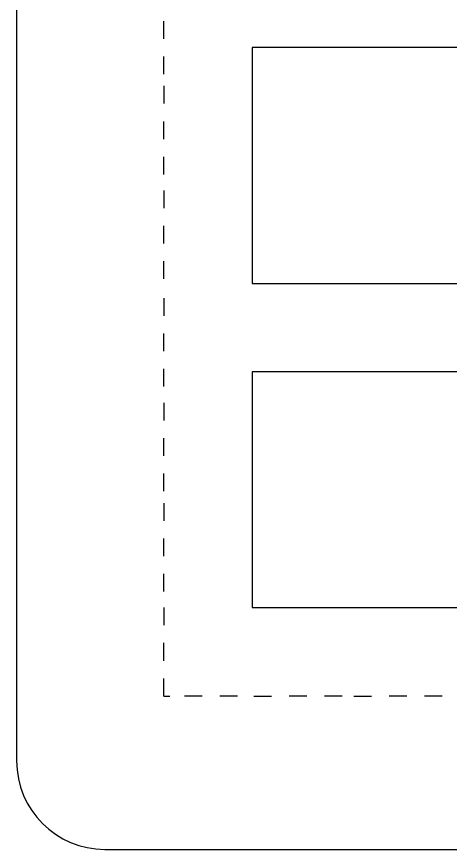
# Model space of a CAD drawing. Header units: millimetres. Extents: x 20 to 629, y 4 to 485.
# Drawn here: x 20 to 93.6, y 4 to 145.2 of the extents above; entities that cross this region are included whole.
import ezdxf

# ---------------------------------------------------------------- set-up
doc = ezdxf.new("R2010")
doc.units = ezdxf.units.MM
doc.header["$MEASUREMENT"] = 0
doc.layers.add('incisione', color=6, linetype='Continuous', true_color=0xff00ff)
doc.layers.add('taglio', color=178, linetype='Continuous', true_color=0x000000)

msp = doc.modelspace()

# ---------------------------------------------------------------- linework, layer by layer
at = {"layer": 'incisione'}
for points in [[(45, 141.48), (45, 144.48)], [(45, 135.48), (45, 138.48)], [(45, 133.48), (45, 130.48)], [(45, 124.48), (45, 127.48)], [(45, 118.48), (45, 121.48)], [(45, 115.74), (45, 112.74)], [(45, 106.74), (45, 109.74)], [(45, 100.74), (45, 103.74)], [(45, 97.48), (45, 94.48)], [(45, 88.48), (45, 91.48)], [(45, 82.48), (45, 85.48)], [(45, 79.74), (45, 76.74)], [(45, 70.74), (45, 73.74)], [(45, 64.74), (45, 67.74)], [(45, 62.74), (45, 59.74)], [(45, 53.74), (45, 56.74)], [(45, 47.74), (45, 50.74)], [(45, 45), (45, 42)], [(45, 36), (45, 39)], [(45, 30), (45, 33)], [(45, 30), (46, 30)], [(51.52, 30), (48.52, 30)], [(57.52, 30), (54.52, 30)], [(60.26, 30), (63.26, 30)], [(69.26, 30), (66.26, 30)], [(75.26, 30), (72.26, 30)], [(77.26, 30), (80.26, 30)], [(86.26, 30), (83.26, 30)], [(92.26, 30), (89.26, 30)]]:
    msp.add_lwpolyline(points, dxfattribs=at)
at = {"layer": 'taglio'}
for p, q in [((20, 470), (20, 19)), ((35, 4), (305, 4))]:
    msp.add_line(p, q, dxfattribs=at)
for points in [[(102, 140), (60, 140), (60, 100), (160, 100), (160, 140), (118, 140)], [(102, 85), (60, 85), (60, 45), (160, 45), (160, 85), (118, 85)]]:
    msp.add_lwpolyline(points, dxfattribs=at)
msp.add_arc((35, 19), 15, 180, 270, dxfattribs=at)

doc.saveas('drawing.dxf')
